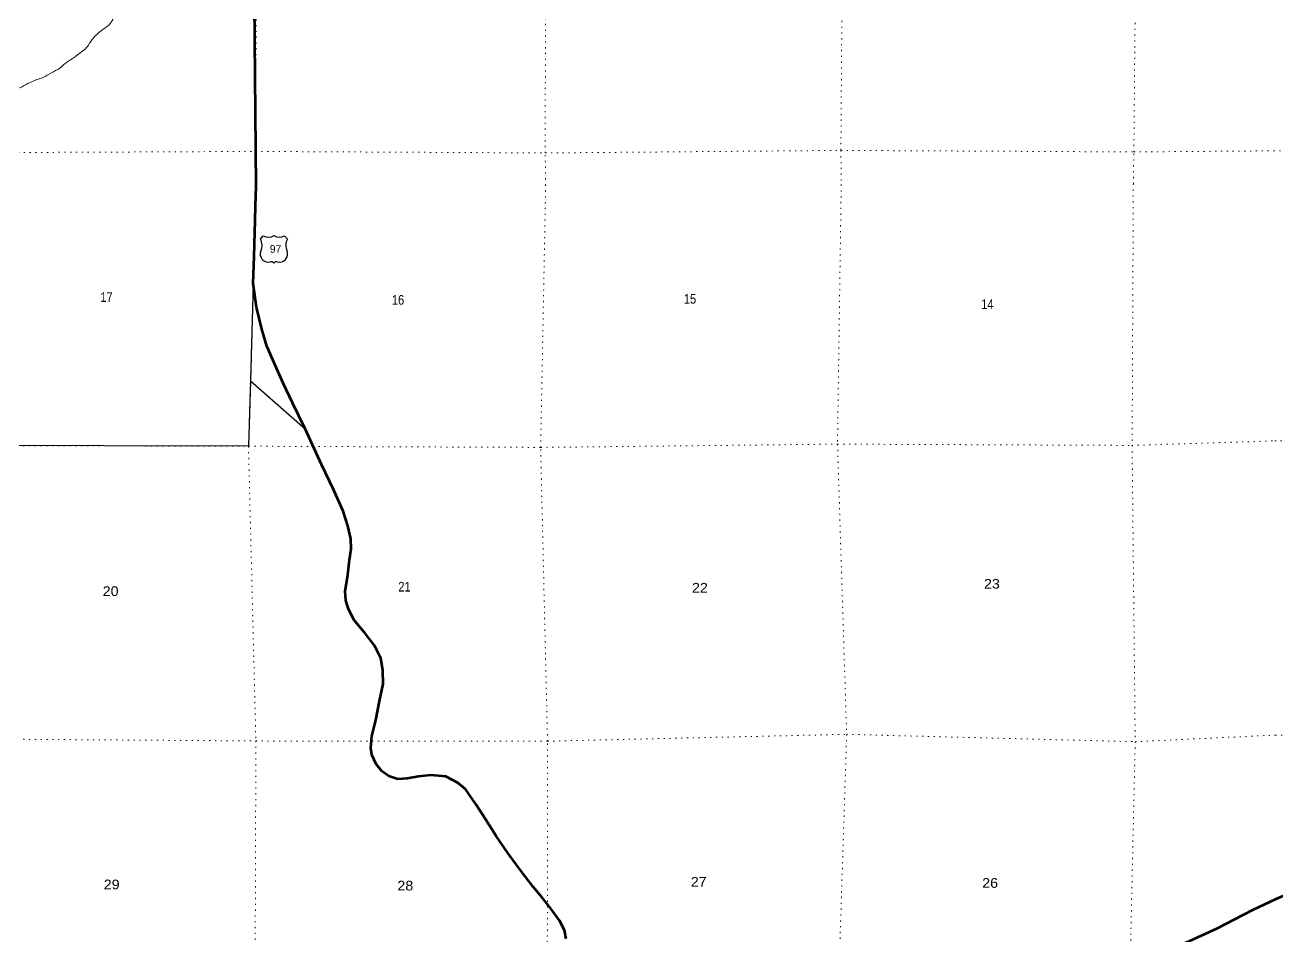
# Model space of a CAD drawing. Header units: feet. Extents: x -199 to 255675, y -686157 to -547785.
# Drawn here: x 41355 to 63979, y -654020 to -637564 of the extents above; entities that cross this region are included whole.
import ezdxf
from ezdxf.enums import TextEntityAlignment as Align

# ---------------------------------------------------------------- set-up
doc = ezdxf.new("R2010")
doc.units = ezdxf.units.FT
doc.header["$LTSCALE"] = 70
doc.linetypes.add('DOTTED', pattern=[1.5, 0.3, -1.2])
for name, color, linetype, lineweight in [('16', 7, 'Continuous', 25), ('20', 7, 'Continuous', 70), ('23', 7, 'Continuous', 70), ('29', 7, 'Continuous', 25), ('39', 7, 'Continuous', 13), ('7', 7, 'DOTTED', 13)]:
    doc.layers.add(name, color=color, linetype=linetype, lineweight=lineweight)

msp = doc.modelspace()

# ---------------------------------------------------------------- linework, layer by layer
at = {"layer": '16'}
for p, q in [((45609.34, -641431.72), (45660.65, -641372.96)), ((45852.41, -641366.99), (45852.13, -641367.19)), ((46044.5, -641372.87), (46095.89, -641431.72))]:
    msp.add_line(p, q, dxfattribs=at)
for centre, radius, start, end in [((45751.73, -641215.3), 182.07, 239.97227, 303.45418), ((45953.51, -641215.8), 181.52, 236.33975, 300.08743), ((45953.5, -641215.3), 182.07, 236.54582, 236.59441), ((45416.36, -641542.35), 222.05, 332.97043, 29.75871), ((46288.86, -641542.35), 222.05, 150.24129, 207.02957), ((45755.55, -641697.25), 151.42, 159.09177, 283.81923), ((45949.67, -641697.25), 151.42, 256.18077, 20.90823)]:
    msp.add_arc(centre, radius, start, end, dxfattribs=at)
for centre, major_axis, start_param, end_param in [((45810.89, -641896.07), (-19.56, 51.67), 4.95877769, 6.28318531), ((45894.34, -641896.07), (19.56, 51.67), 0, 1.32637542)]:
    msp.add_ellipse(centre, major_axis=major_axis, ratio=0.929097, start_param=start_param, end_param=end_param, dxfattribs=at)
at = {"layer": '20'}
msp.add_line((45530.86, -640468.92), (45501.4, -637170.09), dxfattribs=at)
for points in [[(45493.19, -641748.06), (45512.94, -641089.4), (45518.86, -640841.74), (45530.86, -640468.92)], [(46418.68, -644859.42), (46186.18, -644389.86), (46017.18, -644036.68), (45874.31, -643711.59), (45725.38, -643364.42), (45632.68, -643057.37), (45537.85, -642662), (45479.36, -642230.47), (45493.19, -641748.06)], [(51136.44, -654074), (51102.12, -653913.44), (51011.61, -653742.87), (50848.81, -653520.16), (50692.06, -653321.53), (50537.33, -653130.93), (50318.29, -652852.05), (50085.14, -652531.02), (49862.02, -652203.97), (49675.05, -651913.02), (49500.15, -651642.14), (49313.21, -651371.27), (49174.63, -651254.93), (48959.82, -651138.63), (48690.98, -651114.69), (48462.31, -651136.9), (48261.76, -651177.15), (48089.25, -651189.29), (47926.69, -651135.19), (47804.19, -651040.91), (47701.71, -650918.53), (47621.23, -650745.95), (47605.02, -650629.54), (47620.77, -650412.75), (47692.59, -650121.67), (47760.33, -649778.39), (47826.1, -649465.23), (47817.74, -649222.36), (47785.34, -648999.58), (47672.69, -648774.83), (47507.89, -648560.15), (47304.95, -648317.38), (47202.36, -648118.73), (47154, -647962.19), (47141.73, -647789.57), (47185.46, -647496.49), (47217.19, -647225.5), (47247.01, -647028.78), (47240.74, -646846.12), (47186.25, -646609.3), (47101.63, -646346.4), (46930.58, -645955.08), (46713.3, -645503.58), (46418.68, -644859.42)]]:
    msp.add_lwpolyline(points, dxfattribs=at)
at = {"layer": '23'}
for points in [[(65028.46, -652898.04), (63955.48, -653358.17)], [(63955.48, -653358.17), (63539.34, -653553.28), (62883.81, -653888.85), (62188.14, -654208.38)]]:
    msp.add_lwpolyline(points, dxfattribs=at)
at = {"layer": '29'}
for p, q in [((45479.36, -642230.47), (45427.51, -643994)), ((45427.51, -643994), (46418.68, -644859.42))]:
    msp.add_line(p, q, dxfattribs=at)
msp.add_lwpolyline([(45427.51, -643994), (45392.85, -645173.12), (40162.97, -645161.96), (35570.84, -645114.96), (34952.95, -645108.63), (31966.24, -645042.93)], dxfattribs=at)
at = {"layer": '39'}
for points in [[(35062.92, -639674.61), (35116.27, -639664.17), (35276.79, -639642.77), (35477.51, -639595.47), (35716.5, -639500.19), (35919.27, -639440.86), (36031.67, -639417.26), (36256.48, -639362.03), (36437.14, -639316.65), (36619.81, -639269.27), (36790.47, -639217.83), (36967.14, -639166.42), (37133.65, -639153.06), (37276.04, -639153.65), (37414.44, -639150.21), (37482.59, -639162.52), (37725.14, -639199.62), (37913.57, -639228.48), (38130.11, -639247.42), (38336.51, -639300.41), (38504.92, -639317.15), (38719.53, -639316.03), (38888.04, -639302.69), (39144.68, -639325.81), (39381.4, -639310.74), (39587.92, -639327.63), (39724.3, -639328.2), (39832.69, -639300.57), (39947.18, -639252.91), (40095.82, -639185.33), (40354.99, -639054.04), (40483.55, -638994.4), (40760.51, -638941.39), (40842.93, -638885.58), (41045.9, -638766.09), (41268.77, -638694.81), (41407.41, -638619.17), (41570.1, -638549.65), (41676.53, -638511.98), (41831.24, -638428.39), (41981.96, -638340.77), (42122.74, -638227.03), (42215.2, -638167.25), (42281.55, -638119.39), (42297.65, -638105.42), (42410.24, -638023.66), (42476.65, -637955.74), (42563.32, -637831.76), (42623.72, -637761.82), (42710.24, -637681.95), (42824.84, -637598.19), (42913.37, -637514.33), (42949.69, -637450.3), (43040.16, -637388.5), (43090.45, -637344.59), (43154.86, -637276.67), (43197.91, -637210.66)], [(75767.23, -652718.01), (75697.38, -652763.14), (74655.12, -653511.52), (74380.31, -653644.99), (74185.64, -653711.95), (74001.09, -653800.94), (73390.84, -653967.81), (73160.08, -654056.98), (72702.64, -654255.37), (71956.09, -654519.07), (71594.85, -654644.85), (71217.62, -654794.77), (69663.12, -655581.23), (69412.47, -655728.66), (69183.76, -655831.87), (69029.38, -655926.76), (68808.65, -656011.88), (68676.25, -656074.58), (68399.48, -656224.12), (67867.74, -656432.82), (67269.6, -656617.7), (66920.41, -656741.44), (66745.96, -656846.44), (66589.42, -656899.21), (66278.16, -656952.57), (66047.09, -656953.46), (65938.86, -657032.12), (65561.36, -657103.8), (65224.36, -657265.6), (64837.56, -657554), (64584.8, -657673.35), (64304.04, -657830.93), (63968.86, -657919.86)]]:
    msp.add_spline(points, degree=3, dxfattribs=at)
at = {"layer": '7'}
for points in [[(61383.08, -640432.41), (61393.1, -639856.75), (61439.17, -634574.43), (61393.22, -629219.54), (61423.53, -623854.93), (61441.77, -618498.29), (61433.72, -613205.73), (61437.73, -607907.19), (61483.93, -602586.77), (61501.95, -597294.31), (61447.06, -594775.28)], [(50763.19, -640458.44), (50755.29, -639875.06), (50763.37, -634558.49), (50755.55, -629197.74), (50813.94, -623831.24), (50852.14, -618504.77), (50880.41, -613146.17), (50882.35, -607865.68), (50914.38, -602583.3), (50906.34, -597288.73), (50874.21, -594799.48)], [(56187.52, -594788.82), (56217.19, -597288.57), (56211.26, -602565.03), (56151.2, -607831.25), (56157.02, -613189.99), (56140.84, -618530.59), (56132.79, -623839.13), (56090.48, -629195.67), (56136.42, -634548.55), (56098.39, -639828.9), (56104.43, -640445.37)], [(45538.72, -635883.5), (45520.74, -639847.46), (45530.78, -640469.24)], [(63918.28, -639836.81), (66698.43, -639780.25), (72113.2, -639774.3), (77371.11, -639713.09), (82655.65, -639733.93), (87947.98, -639718.63), (93258.65, -639747.34), (95882.41, -639768.64)], [(31956.63, -639815.78), (35029.33, -639868.37), (40175.71, -639871.54), (45520.74, -639847.46), (50755.29, -639875.06), (56098.39, -639828.9), (61393.1, -639856.75), (63918.28, -639836.81)], [(45530.79, -640468.92), (45392.85, -645175.12), (45526.54, -650498.22), (45509.7, -655771.21), (45508.97, -661088.36), (45492.62, -665253.36)], [(50859.96, -663108.68), (50855.23, -661121.53), (50791.78, -655816.46), (50796.52, -650501.32), (50672.89, -645194.28), (50763.2, -640458.08)], [(56104.42, -640445.8), (56037.07, -645135.11), (56202.75, -650377.89), (56031.51, -655699.15), (56133.2, -661096.53), (56125.95, -661479.58)], [(61383.08, -640432.44), (61361.25, -645158.26), (61416.74, -650511.5), (61295.72, -655878.89), (61287.83, -658950.95)], [(31966.24, -645042.93), (34953.1, -645108.64), (40162.97, -645161.96), (45398.86, -645173.11), (50672.89, -645194.28), (56037.07, -645135.11), (61355.23, -645158.26), (63932.7, -645076.58)], [(86117.2, -645072.76), (82636.93, -645023.95), (77306.33, -645048.47), (72015.89, -645062.81), (66691.26, -645069.24), (63932.7, -645076.58)], [(31973.21, -650361.24), (34964.35, -650383.63), (40168.23, -650459.03), (45526.54, -650498.22), (50796.52, -650501.32), (56202.75, -650377.89), (61416.74, -650511.5), (63947.31, -650391.7)], [(63947.31, -650391.7), (66699.5, -650368.04), (71921.61, -650349.96), (77238.04, -650297.4), (80410.65, -650273.16)]]:
    msp.add_lwpolyline(points, dxfattribs=at)

# ---------------------------------------------------------------- texts
at = {"layer": '16'}
msp.add_text('97', height=140, dxfattribs=at).set_placement((45882.3, -641677.5), align=Align.CENTER)
at = {"layer": '7'}
for s, width, p in [('17', 0.85, (42717.17, -642565.2)), ('16', 0.85, (47985.21, -642616.48)), ('15', 0.85, (53261.19, -642597.5)), ('14', 0.85, (58635.01, -642694.52)), ('20', 1.1, (42758.56, -647878.31)), ('21', 0.85, (48100.33, -647798.23)), ('22', 1.1, (53407.28, -647817.41)), ('23', 1.1, (58684.36, -647746.21)), ('29', 1.1, (42777.87, -653177.38)), ('28', 1.1, (48083.99, -653198.53)), ('27', 1.1, (53385.97, -653129.36)), ('26', 1.1, (58651.97, -653150.53))]:
    msp.add_text(s, height=175, dxfattribs=dict(at, width=width)).set_placement(p)

doc.saveas('drawing.dxf')
